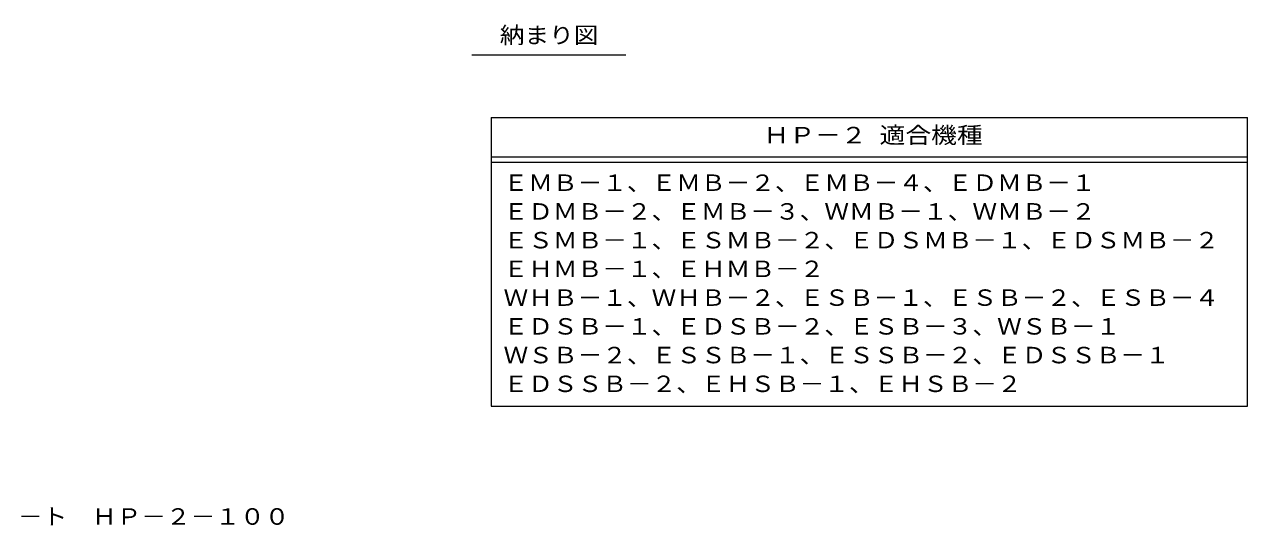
# Model space of a CAD drawing. Units: millimetres, scale not verified. Extents: x -340 to 361, y -277 to 246.
# Drawn here: x -75.5 to 360.7, y -277.5 to -98.5 of the extents above; entities that cross this region are included whole.
import ezdxf
from ezdxf.enums import TextEntityAlignment as Align

# ---------------------------------------------------------------- set-up
doc = ezdxf.new("R2010")
doc.units = ezdxf.units.MM
doc.header["$LTSCALE"] = 2
doc.layers.add('F-4_F-4ﾚｲﾔ', color=2, linetype='Continuous', lineweight=9)
doc.layers.add('F-5_F-5ﾚｲﾔ', color=2, linetype='Continuous')
doc.styles.add('ＭＳ ゴシック', font='')
doc.styles.get('ＭＳ ゴシック').set_extended_font_data('MS Gothic')

msp = doc.modelspace()

# ---------------------------------------------------------------- linework, layer by layer
at = {"layer": 'F-4_F-4ﾚｲﾔ'}
msp.add_line((139.032, -109.454), (84.032, -109.454), dxfattribs=at)
at = {"layer": 'F-4_F-4ﾚｲﾔ', "color": 7}
for p, q in [((90.947, -131.609), (360.692, -131.609)), ((90.947, -131.609), (90.947, -234.619)), ((360.692, -234.619), (360.692, -131.609)), ((90.947, -145.609), (360.692, -145.609)), ((90.947, -147.609), (360.692, -147.609)), ((90.947, -234.619), (360.692, -234.619))]:
    msp.add_line(p, q, dxfattribs=at)

# ---------------------------------------------------------------- texts
at = {"layer": 'F-4_F-4ﾚｲﾔ', "style": 'ＭＳ ゴシック'}
for s, width, p in [('納まり図', 1.1, (94.032, -106.954)), ('ＨＰ－２ 適合機種', 1.15, (188.069, -142.609)), ('ＥＭＢ－１、ＥＭＢ－２、ＥＭＢ－４、ＥＤＭＢ－１', 1.1, (95.373, -159.579)), ('ＥＤＭＢ－２、ＥＭＢ－３、ＷＭＢ－１、ＷＭＢ－２', 1.1, (95.373, -169.824)), ('ＥＳＭＢ－１、ＥＳＭＢ－２、ＥＤＳＭＢ－１、ＥＤＳＭＢ－２', 1.1, (95.373, -180.069)), ('ＥＨＭＢ－１、ＥＨＭＢ－２', 1.1, (95.373, -190.314)), ('ＷＨＢ－１、ＷＨＢ－２、ＥＳＢ－１、ＥＳＢ－２、ＥＳＢ－４', 1.1, (95.373, -200.559)), ('ＥＤＳＢ－１、ＥＤＳＢ－２、ＥＳＢ－３、ＷＳＢ－１', 1.1, (95.373, -210.804)), ('ＷＳＢ－２、ＥＳＳＢ－１、ＥＳＳＢ－２、ＥＤＳＳＢ－１', 1.1, (95.373, -221.049)), ('ＥＤＳＳＢ－２、ＥＨＳＢ－１、ＥＨＳＢ－２', 1.1, (95.373, -231.294))]:
    msp.add_text(s, height=5.865, dxfattribs=dict(at, width=width)).set_placement(p, align=Align.BOTTOM_LEFT)
at = {"layer": 'F-5_F-5ﾚｲﾔ', "style": 'ＭＳ ゴシック', "width": 1.1}
msp.add_text('水はね防止ロ－ト\u3000ＨＰ－２－１００', height=5.865, dxfattribs=at).set_placement((-130.6, -278.6), align=Align.BOTTOM_LEFT)

doc.saveas('drawing.dxf')
